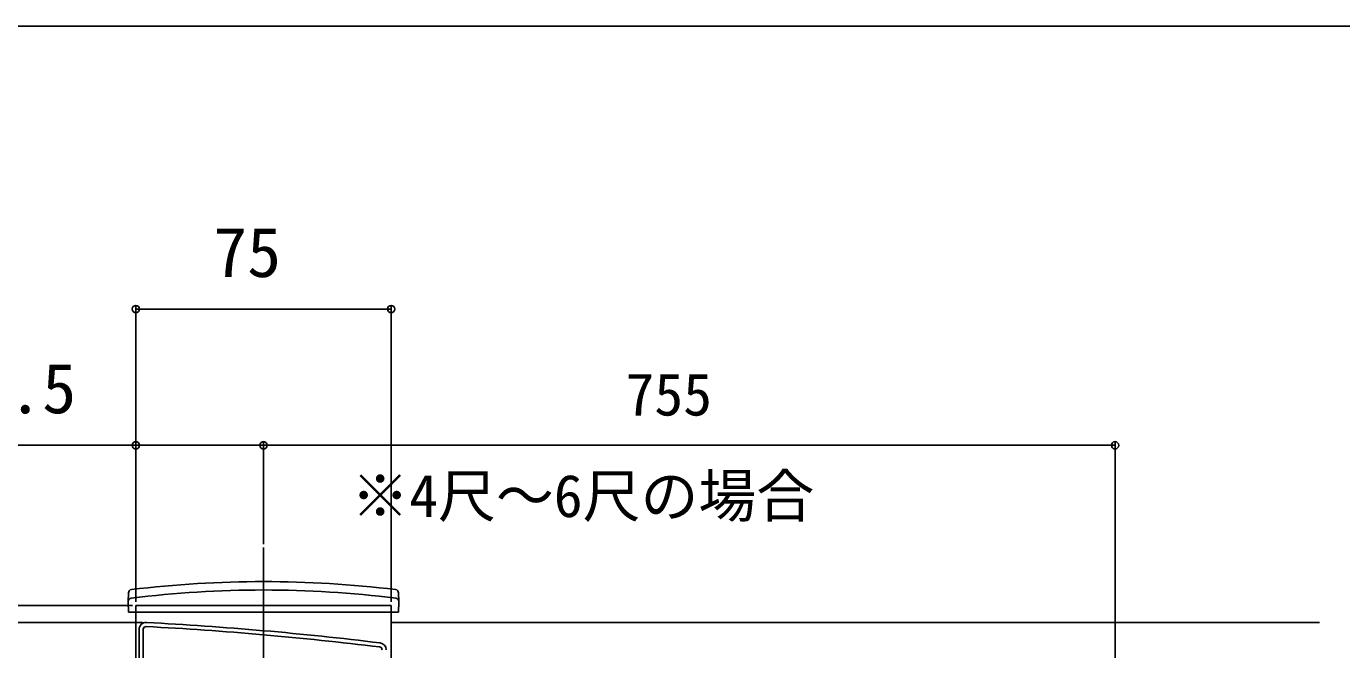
# Model space of a CAD drawing. Units: millimetres, scale not verified. Extents: x -875 to 875, y -1305 to 1298.
# Drawn here: x -98.6 to 287.5, y 1062 to 1245 of the extents above; entities that cross this region are included whole.
import ezdxf
from ezdxf.enums import TextEntityAlignment as Align

# ---------------------------------------------------------------- set-up
doc = ezdxf.new("R2010")
doc.units = ezdxf.units.MM
doc.header["$LTSCALE"] = 8
for name, color, linetype in [('0-2_YKK_11', 7, 'Continuous'), ('0-3_YKK_12', 2, 'Continuous'), ('0-4_YKK_13', 4, 'Continuous'), ('0-5_YKK_D', 6, 'Continuous'), ('0-6_YKK_ZWAK', 7, 'Continuous')]:
    doc.layers.add(name, color=color, linetype=linetype)
doc.styles.add('ＭＳ ゴシック', font='')
doc.styles.get('ＭＳ ゴシック').set_extended_font_data('MS Gothic')

msp = doc.modelspace()

# ---------------------------------------------------------------- linework, layer by layer
at = {"layer": '0-2_YKK_11'}
msp.add_line((-64.3, 1001.2), (-64.3, 1068), dxfattribs=at)
msp.add_lwpolyline([(-65.5, 1068), (-65.5, 1000.5)], dxfattribs=at)
for centre, radius, start, end in [((-63.5, 1068), 2, 86.9684, 180.00001), ((-116.281, 71.401), 999.996, 83.01993, 86.96841), ((-63.5, 1068), 0.8, 86.96839, 180.00001), ((-116.281, 71.401), 998.796, 83.01993, 86.96841), ((5, 1062), 0.8, 0.00001, 83.01993), ((5, 1062), 2, 0.00001, 83.01993)]:
    msp.add_arc(centre, radius, start, end, dxfattribs=at)
at = {"layer": '0-3_YKK_12'}
for p, q in [((-29, 1092), (-29, 56)), ((-66.5, 1075), (-66.5, 1073)), ((-66.5, 1075), (8.5, 1075)), ((8.5, 1075), (8.5, 1073)), ((-66.5, 1073), (-66.5, 942.75)), ((8.5, 1073), (8.5, 873.05)), ((8.5, 995), (8.5, 1070)), ((281, 1070), (8.5, 1070))]:
    msp.add_line(p, q, dxfattribs=at)
at = {"layer": '0-4_YKK_13'}
for p, q in [((-68.7, 1076), (-68.653, 1078.667)), ((10.7, 1076), (10.653, 1078.667)), ((-68.7, 1076), (-68.648, 1073)), ((10.7, 1076), (10.648, 1073)), ((-68.648, 1073), (10.648, 1073))]:
    msp.add_line(p, q, dxfattribs=at)
for centre, radius, start, end in [((-29, 762), 320, 83.0403, 96.9597), ((-67.654, 1078.649), 1, 96.9597, 179), ((-29, 762), 317.528, 82.97773, 97.02227), ((9.654, 1078.649), 1, 1, 83.0403), ((-67.697, 1076.153), 1, 97.02227, 179), ((9.697, 1076.153), 1, 1, 82.97773)]:
    msp.add_arc(centre, radius, start, end, dxfattribs=at)
at = {"layer": '0-5_YKK_D'}
for p, q in [((-66.5, 1076), (-66.5, 1163)), ((8.5, 1076), (8.5, 1163)), ((8.5, 1162), (-66.5, 1162)), ((-66.5, 1076), (-66.5, 1123)), ((-29, 1093), (-29, 1123)), ((-29, 1093), (-29, 1123)), ((-29, 1122), (221, 1122)), ((221, 1015.4), (221, 1123)), ((-67.5, 1075), (-147.5, 1075)), ((-64.5, 1070), (-147.5, 1070)), ((-64.5, 1070), (-147.5, 1070)), ((-64.5, 1070), (-107.5, 1070))]:
    msp.add_line(p, q, dxfattribs=at)
msp.add_lwpolyline([(-29, 1122), (-66.5, 1122), (-127.391, 1122)], dxfattribs=at)
for centre in [(-66.5, 1162), (8.5, 1162), (-66.5, 1122), (-29, 1122), (-29, 1122), (221, 1122)]:
    msp.add_circle(centre, 1.075, dxfattribs=at)
at = {"layer": '0-6_YKK_ZWAK'}
msp.add_line((-875, 1245), (875, 1245), dxfattribs=at)

# ---------------------------------------------------------------- texts
at = {"layer": '0-5_YKK_D', "style": 'ＭＳ ゴシック'}
for s, height, p in [('75', 14.66, (-43.773, 1167)), ('37.5', 14.66, (-123.868, 1127)), ('755', 12.46, (77.261, 1127)), ('※4尺～6尺の場合', 12.46, (-3.247, 1097.199))]:
    msp.add_text(s, height=height, dxfattribs=at).set_placement(p, align=Align.BOTTOM_LEFT)

doc.saveas('drawing.dxf')
